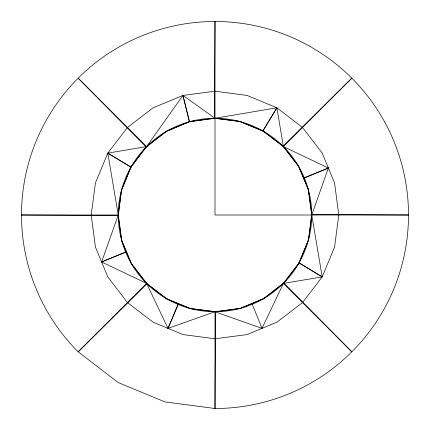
<?xml version="1.0" encoding="UTF-8"?>
<svg xmlns="http://www.w3.org/2000/svg" width="430" height="430" viewBox="0 0 430 430"><rect width="100%" height="100%" fill="white"/><g stroke="black" fill="none" stroke-linecap="round" stroke-linejoin="round"><path stroke-width="0.64" d="M121.4 190.522L118.25 215.58L121.701 240.601L131.505 263.88L147.001 283.821L167.13 299.076L190.522 308.6L215.58 311.75L240.601 308.299L263.88 298.495L283.821 282.999L299.076 262.87L308.6 239.478L311.75 214.419L308.299 189.399L298.495 166.12L282.999 146.178L262.87 130.924L239.478 121.4L214.419 118.25L189.399 121.701L166.12 131.505L146.178 147.001L130.924 167.13L121.4 190.522L131.214 166.625L146.587 146.587L182.96 95.428L215 91.208L247.04 95.428L276.893 107.796L302.532 127.468L322.204 153.107L334.572 182.96L338.792 215L334.572 247.04L322.204 276.893L302.532 302.532L276.893 322.204L247.04 334.572L215 338.792L182.96 334.572L153.107 322.204L127.468 302.532L107.796 276.893L95.428 247.04L91.208 215L95.428 182.96L107.796 153.107L127.468 127.468L153.107 107.796L182.96 95.428L215 118.25L240.042 121.545L263.375 131.214L283.413 146.587L328.386 168.033L311.75 215L308.455 240.042L298.786 263.375L283.413 283.413L261.967 328.386L215 311.75L189.958 308.455L166.625 298.786L146.587 283.413L101.614 261.967L118.25 215L121.545 189.958M308.455 240.042L308.6 239.478A96.75 96.75 0 0 0 189.399 121.701L182.96 95.428L189.447 121.685M131.214 166.625L130.924 167.13L107.796 153.107L118.25 215L121.701 240.601M298.786 263.375L299.076 262.87L322.204 276.893L311.75 215L308.299 189.399M262.918 130.951L276.893 107.796L215 118.25L189.399 121.701A96.75 96.75 0 0 0 147.001 283.821L78.174 351.826L118.25 382.576L164.921 401.905L215 408.5A193.5 193.5 0 0 0 401.905 164.921A193.5 193.5 0 0 0 118.25 47.424A193.5 193.5 0 0 0 78.174 351.826L146.587 283.413L131.214 263.375L121.545 240.042M189.958 121.545L166.625 131.214L146.178 147.001L78.174 78.174L146.587 146.587L107.796 153.107L130.951 167.082M308.6 239.478A96.75 96.75 0 0 1 147.001 283.821L146.587 283.413L168.033 328.386L215 311.75L240.042 308.455L263.375 298.786L283.821 282.999L351.826 351.826L283.413 283.413L322.204 276.893L299.049 262.918M166.12 131.505L166.625 131.214M263.375 298.786L263.88 298.495M240.042 308.455L240.601 308.299M215 118.25L214.419 118.25L215 21.5L215 215L408.5 215L311.75 214.419L311.75 215M239.478 121.4L240.042 121.545M189.958 308.455L190.522 308.6M263.375 131.214L262.87 130.924L276.893 107.796L283.413 146.587L298.786 166.625L308.455 189.958M166.625 298.786L167.13 299.076M298.495 166.12L298.786 166.625M131.214 263.375L131.505 263.88M251.975 303.51L261.967 328.386M215.58 311.75L215 408.5L215 311.75L215.58 311.75M178.445 303.682L168.033 328.386L178.445 303.682M351.826 78.174L283.413 146.587L282.999 146.178L351.826 78.174M126.35 251.636L101.614 261.967L126.49 251.975L126.35 251.636M328.386 168.033L303.65 178.364L303.51 178.025L328.386 168.033M118.25 215L21.5 215L118.25 215.58L118.25 215"/></g></svg>
